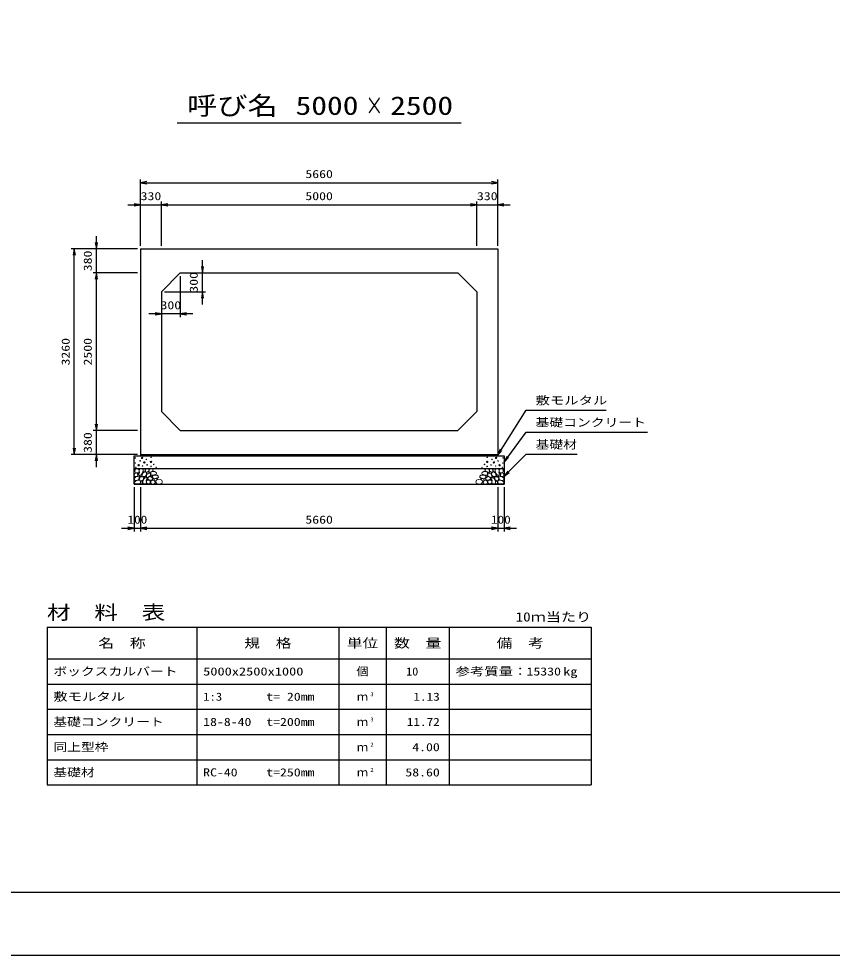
# Model space of a CAD drawing. Units: millimetres at full size. Extents: x 0 to 42050, y 0 to 29700.
# Drawn here: x 16265 to 29157, y 0 to 14850 of the extents above; entities that cross this region are included whole.
import ezdxf
from ezdxf.enums import TextEntityAlignment as Align

# ---------------------------------------------------------------- set-up
doc = ezdxf.new("R2010")
doc.units = ezdxf.units.MM
for name, color, linetype, lineweight in [('D-DCR-HCHn', 4, 'Continuous', 9), ('D-MTR-FRAM', 7, 'Continuous', 25), ('D-MTR-LINE', 7, 'Continuous', 25), ('D-STR-DIM', 7, 'Continuous', 25), ('D-STR-STRn', 1, 'Continuous', 25), ('D-STR-TXT', 7, 'Continuous', 25), ('D-TTL', 2, 'Continuous', 25), ('D-TTL-TXT', 7, 'Continuous', 25)]:
    doc.layers.add(name, color=color, linetype=linetype, lineweight=lineweight)
doc.layers.add('D-MTR', color=7, linetype='Continuous')
doc.layers.add('D-MTR-TXT', color=7, linetype='Continuous')
doc.styles.add('ＭＳ ゴシック', font='')
doc.styles.get('ＭＳ ゴシック').set_extended_font_data('MS Gothic')

# ---------------------------------------------------------------- blocks, each defined once
blk = doc.blocks.new('open_arrow')
at = {"color": 0, "linetype": 'Continuous', "lineweight": -2}
blk.add_lwpolyline([(7.5, 1.25), (0, 0), (7.5, -1.25)], dxfattribs=at)

msp = doc.modelspace()

# ---------------------------------------------------------------- linework, layer by layer
at = {"layer": 'D-DCR-HCHn'}
for points in [[(18104.101, 7637.26), (18095.433, 7611.256), (18106.99, 7593.92), (18135.883, 7591.03), (18155.61, 7599.499), (18147.441, 7619.924), (18153.219, 7631.481), (18141.662, 7643.038), (18124.326, 7648.817)], [(18158.944, 7541.261), (18180.346, 7573.365), (18177.671, 7581.39), (18148.243, 7589.416), (18121.49, 7586.741), (18102.763, 7570.689), (18100.087, 7551.962), (18102.763, 7533.235), (18124.165, 7527.884)], [(18158.998, 7709.493), (18132.994, 7715.271), (18109.879, 7703.714), (18106.99, 7677.71), (18112.769, 7657.485), (18141.662, 7648.817), (18161.887, 7648.817), (18170.555, 7663.263), (18170.555, 7695.046)], [(18182.112, 7712.382), (18173.444, 7686.378), (18176.334, 7657.485), (18156.109, 7625.702), (18182.112, 7611.256), (18211.006, 7625.702), (18228.342, 7648.817), (18234.12, 7686.378), (18228.342, 7706.603), (18211.006, 7715.271)], [(18187.891, 7611.256), (18173.444, 7599.698), (18179.223, 7591.03), (18199.448, 7591.03), (18208.116, 7593.92), (18213.895, 7605.477), (18205.227, 7614.145)], [(18233.852, 7541.261), (18247.229, 7573.365), (18236.527, 7586.741), (18204.424, 7586.741), (18191.047, 7581.39), (18177.671, 7562.663), (18177.671, 7546.612), (18191.047, 7525.209), (18207.099, 7522.534)], [(18231.231, 7643.038), (18216.784, 7608.366), (18228.342, 7593.92), (18263.013, 7593.92), (18277.46, 7599.698), (18291.907, 7619.924), (18291.907, 7637.26), (18277.46, 7660.374), (18260.124, 7663.263)], [(18237.01, 7706.603), (18237.01, 7671.931), (18251.456, 7663.263), (18265.903, 7671.931), (18268.792, 7692.157), (18265.903, 7709.493), (18245.678, 7715.271)], [(18273.982, 7570.689), (18287.358, 7581.39), (18282.007, 7589.416), (18263.28, 7589.416), (18255.254, 7586.741), (18249.904, 7576.04), (18257.93, 7568.014)], [(18285.601, 7658.845), (18273.999, 7666.941), (18272.006, 7694.16), (18281.557, 7715.616), (18305.582, 7718.128), (18325.263, 7712.156), (18326.848, 7700.53), (18324.014, 7676.921), (18308.752, 7667.586)], [(18301.681, 7634.73), (18313.297, 7640.817), (18324.296, 7646.161), (18330.86, 7659.065), (18325.554, 7667.961), (18315.968, 7670.014), (18300.137, 7661.115), (18288.42, 7652.605), (18289.515, 7644.944), (18293.895, 7637.527)], [(18303.109, 7573.224), (18290.35, 7577.579), (18289.086, 7605.688), (18299.964, 7630.928), (18330.015, 7645.156), (18352.452, 7639.405), (18353.795, 7608.924), (18343.477, 7596.886), (18315.401, 7581.311)], [(18363.981, 7530.925), (18328.607, 7537.521), (18313.56, 7549.658), (18308.808, 7568.655), (18323.492, 7583.022), (18352.102, 7591.082), (18373.749, 7578.154), (18387.74, 7560.74), (18383.78, 7543.062)], [(18351.239, 7651.998), (18361.02, 7663.092), (18378.359, 7669.342), (18392.287, 7678.717), (18396.55, 7693.49), (18390.013, 7707.695), (18376.369, 7716.218), (18360.845, 7717.886), (18345.522, 7715.424), (18335.719, 7706.98), (18328.918, 7689.457), (18327.379, 7672.722), (18331.1, 7662.871), (18333.729, 7653.23), (18342.948, 7649.842)], [(18382.239, 7593.692), (18382.239, 7604.551), (18375.72, 7609.466), (18364.97, 7610.609), (18356.278, 7607.18), (18353.19, 7596.664), (18360.738, 7588.891), (18370.802, 7584.319), (18380.409, 7588.319)], [(18372.727, 7612.135), (18362.952, 7615.066), (18358.675, 7620.928), (18355.905, 7636.938), (18359.816, 7658.619), (18385.776, 7668.926), (18415.648, 7668.926), (18443.03, 7653.998), (18447.653, 7638.004), (18443.385, 7626.63), (18430.583, 7621.299), (18409.247, 7617.745), (18382.931, 7612.013)], [(18408.634, 7555.297), (18400.545, 7559.592), (18389.424, 7567.928), (18384.874, 7576.518), (18384.874, 7595.212), (18398.523, 7610.37), (18428.349, 7614.159), (18460.449, 7610.117), (18476.12, 7598.585), (18480.164, 7580.462), (18467.761, 7569.388), (18457.436, 7565.361), (18440.312, 7563.128), (18424.987, 7560.305)], [(23641.366, 7555.297), (23649.455, 7559.592), (23660.576, 7567.928), (23665.126, 7576.518), (23665.126, 7595.212), (23651.477, 7610.37), (23621.651, 7614.159), (23589.551, 7610.117), (23573.88, 7598.585), (23569.836, 7580.462), (23582.239, 7569.388), (23592.564, 7565.361), (23609.688, 7563.128), (23625.013, 7560.305)], [(23677.273, 7612.135), (23687.048, 7615.066), (23691.325, 7620.928), (23694.095, 7636.938), (23690.184, 7658.619), (23664.224, 7668.926), (23634.352, 7668.926), (23606.97, 7653.998), (23602.347, 7638.004), (23606.615, 7626.63), (23619.417, 7621.299), (23640.753, 7617.745), (23667.069, 7612.013)], [(23698.761, 7651.998), (23688.98, 7663.092), (23671.641, 7669.342), (23657.713, 7678.717), (23653.45, 7693.49), (23659.987, 7707.695), (23673.631, 7716.218), (23689.155, 7717.886), (23704.478, 7715.424), (23714.281, 7706.98), (23721.082, 7689.457), (23722.621, 7672.722), (23718.9, 7662.871), (23716.271, 7653.23), (23707.052, 7649.842)], [(23686.019, 7530.925), (23721.393, 7537.521), (23736.44, 7549.658), (23741.192, 7568.655), (23726.508, 7583.022), (23697.898, 7591.082), (23676.251, 7578.154), (23662.26, 7560.74), (23666.22, 7543.062)], [(23667.761, 7593.692), (23667.761, 7604.551), (23674.28, 7609.466), (23685.03, 7610.609), (23693.722, 7607.18), (23696.81, 7596.664), (23689.262, 7588.891), (23679.198, 7584.319), (23669.591, 7588.319)], [(23746.891, 7573.224), (23759.65, 7577.579), (23760.914, 7605.688), (23750.036, 7630.928), (23719.985, 7645.156), (23697.548, 7639.405), (23696.205, 7608.924), (23706.523, 7596.886), (23734.599, 7581.311)], [(23748.319, 7634.73), (23736.703, 7640.817), (23725.704, 7646.161), (23719.14, 7659.065), (23724.446, 7667.961), (23734.032, 7670.014), (23749.863, 7661.115), (23761.58, 7652.605), (23760.485, 7644.944), (23756.105, 7637.527)], [(23764.399, 7658.845), (23776.001, 7666.941), (23777.994, 7694.16), (23768.443, 7715.616), (23744.418, 7718.128), (23724.737, 7712.156), (23723.152, 7700.53), (23725.986, 7676.921), (23741.248, 7667.586)], [(23818.769, 7643.038), (23833.216, 7608.366), (23821.658, 7593.92), (23786.987, 7593.92), (23772.54, 7599.698), (23758.093, 7619.924), (23758.093, 7637.26), (23772.54, 7660.374), (23789.876, 7663.263)], [(23776.018, 7570.689), (23762.642, 7581.39), (23767.993, 7589.416), (23786.72, 7589.416), (23794.746, 7586.741), (23800.096, 7576.04), (23792.07, 7568.014)], [(23812.99, 7706.603), (23812.99, 7671.931), (23798.544, 7663.263), (23784.097, 7671.931), (23781.208, 7692.157), (23784.097, 7709.493), (23804.322, 7715.271)], [(23816.148, 7541.261), (23802.771, 7573.365), (23813.473, 7586.741), (23845.576, 7586.741), (23858.953, 7581.39), (23872.329, 7562.663), (23872.329, 7546.612), (23858.953, 7525.209), (23842.901, 7522.534)], [(23867.888, 7712.382), (23876.556, 7686.378), (23873.666, 7657.485), (23893.891, 7625.702), (23867.888, 7611.256), (23838.994, 7625.702), (23821.658, 7648.817), (23815.88, 7686.378), (23821.658, 7706.603), (23838.994, 7715.271)], [(23862.109, 7611.256), (23876.556, 7599.698), (23870.777, 7591.03), (23850.552, 7591.03), (23841.884, 7593.92), (23836.105, 7605.477), (23844.773, 7614.145)], [(23891.056, 7541.261), (23869.654, 7573.365), (23872.329, 7581.39), (23901.757, 7589.416), (23928.51, 7586.741), (23947.237, 7570.689), (23949.913, 7551.962), (23947.237, 7533.235), (23925.835, 7527.884)], [(23891.002, 7709.493), (23917.006, 7715.271), (23940.121, 7703.714), (23943.01, 7677.71), (23937.231, 7657.485), (23908.338, 7648.817), (23888.113, 7648.817), (23879.445, 7663.263), (23879.445, 7695.046)], [(23945.899, 7637.26), (23954.567, 7611.256), (23943.01, 7593.92), (23914.117, 7591.03), (23894.39, 7599.499), (23902.559, 7619.924), (23896.781, 7631.481), (23908.338, 7643.038), (23925.674, 7648.817)], [(18169.645, 7474.378), (18188.372, 7482.404), (18193.723, 7509.157), (18183.021, 7527.884), (18164.294, 7533.235), (18140.217, 7530.56), (18113.464, 7519.859), (18100.087, 7503.807), (18100.087, 7485.08), (18108.113, 7474.378), (18140.217, 7477.054)], [(18228.502, 7482.404), (18228.502, 7514.508), (18215.125, 7522.534), (18201.749, 7514.508), (18199.073, 7495.781), (18201.749, 7479.729), (18220.476, 7474.378)], [(18279.332, 7477.054), (18287.358, 7501.131), (18284.683, 7527.884), (18303.41, 7557.313), (18279.332, 7570.689), (18252.579, 7557.313), (18236.527, 7535.91), (18231.177, 7501.131), (18236.527, 7482.404), (18252.579, 7474.378)], [(18300.735, 7479.729), (18324.812, 7474.378), (18346.215, 7485.08), (18348.89, 7509.157), (18343.539, 7527.884), (18316.786, 7535.91), (18298.059, 7535.91), (18290.033, 7522.534), (18290.033, 7493.106)], [(18359.869, 7516.931), (18378.084, 7532.234), (18404.219, 7531.97), (18422.17, 7516.931), (18424.81, 7489.227), (18412.666, 7473.924), (18378.876, 7471.549), (18362.509, 7481.311), (18355.645, 7503.738)], [(18429.876, 7517.808), (18417.748, 7523.743), (18411.39, 7530.697), (18412.71, 7547.843), (18422.307, 7556.236), (18442.7, 7561.151), (18459.015, 7561.271), (18464.293, 7549.761), (18452.814, 7539.51), (18442.239, 7530.35), (18438.573, 7521.331)], [(18473.293, 7472.112), (18456.233, 7476.916), (18444.939, 7484.601), (18439.893, 7499.011), (18437.01, 7512.7), (18448.544, 7533.594), (18471.131, 7547.524), (18505.492, 7542), (18532.645, 7531.913), (18539.133, 7501.652), (18533.366, 7479.317), (18506.934, 7472.593)], [(23576.707, 7472.112), (23593.767, 7476.916), (23605.061, 7484.601), (23610.107, 7499.011), (23612.99, 7512.7), (23601.456, 7533.594), (23578.869, 7547.524), (23544.508, 7542), (23517.355, 7531.913), (23510.867, 7501.652), (23516.634, 7479.317), (23543.066, 7472.593)], [(23620.124, 7517.808), (23632.252, 7523.743), (23638.61, 7530.697), (23637.29, 7547.843), (23627.693, 7556.236), (23607.3, 7561.151), (23590.985, 7561.271), (23585.707, 7549.761), (23597.186, 7539.51), (23607.761, 7530.35), (23611.427, 7521.331)], [(23690.131, 7516.931), (23671.916, 7532.234), (23645.781, 7531.97), (23627.83, 7516.931), (23625.19, 7489.227), (23637.334, 7473.924), (23671.124, 7471.549), (23687.491, 7481.311), (23694.355, 7503.738)], [(23749.265, 7479.729), (23725.188, 7474.378), (23703.785, 7485.08), (23701.11, 7509.157), (23706.461, 7527.884), (23733.214, 7535.91), (23751.941, 7535.91), (23759.967, 7522.534), (23759.967, 7493.106)], [(23770.668, 7477.054), (23762.642, 7501.131), (23765.317, 7527.884), (23746.59, 7557.313), (23770.668, 7570.689), (23797.421, 7557.313), (23813.473, 7535.91), (23818.823, 7501.131), (23813.473, 7482.404), (23797.421, 7474.378)], [(23821.498, 7482.404), (23821.498, 7514.508), (23834.875, 7522.534), (23848.251, 7514.508), (23850.927, 7495.781), (23848.251, 7479.729), (23829.524, 7474.378)], [(23880.355, 7474.378), (23861.628, 7482.404), (23856.277, 7509.157), (23866.979, 7527.884), (23885.706, 7533.235), (23909.783, 7530.56), (23936.536, 7519.859), (23949.913, 7503.807), (23949.913, 7485.08), (23941.887, 7474.378), (23909.783, 7477.054)]]:
    msp.add_lwpolyline(points, close=True, dxfattribs=at)
for centre, radius in [((18111.091, 7886.145), 4.5), ((18220.004, 7886.145), 11.25), ((18362.197, 7895.221), 4.5), ((23687.803, 7895.221), 4.5), ((23829.996, 7886.145), 11.25), ((23938.909, 7886.145), 4.5), ((18112.803, 7805.879), 4.5), ((18121.905, 7737.286), 4.5), ((18164.855, 7770.444), 11.25), ((18188.437, 7838.641), 4.5), ((18226.552, 7758.646), 4.5), ((18254.996, 7814.955), 11.25), ((18286.563, 7862.459), 4.5), ((18300.06, 7775.807), 4.5), ((18360.741, 7823.204), 11.25), ((18361.763, 7751.675), 4.5), ((18403.942, 7783.293), 4.5), ((18443.193, 7737.037), 4.5), ((23606.807, 7737.037), 4.5), ((23646.058, 7783.293), 4.5), ((23689.259, 7823.204), 11.25), ((23688.237, 7751.675), 4.5), ((23749.94, 7775.807), 4.5), ((23763.437, 7862.459), 4.5), ((23795.004, 7814.955), 11.25), ((23823.448, 7758.646), 4.5), ((23861.563, 7838.641), 4.5), ((23885.145, 7770.444), 11.25), ((23928.095, 7737.286), 4.5), ((23937.197, 7805.879), 4.5)]:
    msp.add_circle(centre, radius, dxfattribs=at)
at = {"layer": 'D-MTR-FRAM'}
for p, q in [((16712.5, 5200), (25337.5, 5200)), ((16712.5, 5200), (16712.5, 2700)), ((25337.5, 5200), (25337.5, 2700)), ((16712.5, 2700), (25337.5, 2700))]:
    msp.add_line(p, q, dxfattribs=at)
at = {"layer": 'D-MTR-LINE'}
for p, q in [((19087.5, 5200), (19087.5, 2700)), ((21337.5, 5200), (21337.5, 2700)), ((22087.5, 5200), (22087.5, 2700)), ((23087.5, 5200), (23087.5, 2700)), ((16712.5, 4700), (25337.5, 4700)), ((16712.5, 4300), (25337.5, 4300)), ((16712.5, 3900), (25337.5, 3900)), ((16712.5, 3500), (25337.5, 3500)), ((16712.5, 3100), (25337.5, 3100))]:
    msp.add_line(p, q, dxfattribs=at)
at = {"layer": 'D-STR-DIM'}
for p, q in [((18195, 11250), (18195, 12300)), ((18195, 12250), (23855, 12250)), ((23855, 11250), (23855, 12300)), ((17995, 11900), (18725, 11900)), ((18195, 11250), (18195, 11950)), ((18525, 11250), (18525, 11950)), ((18525, 11250), (18525, 11950)), ((18525, 11900), (23525, 11900)), ((23325, 11900), (24055, 11900)), ((23525, 11250), (23525, 11950)), ((23525, 11250), (23525, 11950)), ((23855, 11250), (23855, 11950)), ((17495, 10620), (17495, 11400)), ((18145, 11200), (17095, 11200)), ((17145, 7940), (17145, 11200)), ((18145, 11200), (17445, 11200)), ((19175, 10320), (19175, 11020)), ((18145, 10820), (17445, 10820)), ((18145, 10820), (17445, 10820)), ((17495, 8320), (17495, 10820)), ((18825, 10770), (18825, 10120)), ((18875, 10820), (19225, 10820)), ((18525, 10470), (18525, 10120)), ((18575, 10520), (19225, 10520)), ((19025, 10170), (18325, 10170)), ((17495, 7740), (17495, 8520)), ((18145, 8320), (17445, 8320)), ((18145, 8320), (17445, 8320)), ((18145, 7940), (17095, 7940)), ((18145, 7940), (17445, 7940)), ((18095, 7420), (18095, 6720)), ((18195, 7420), (18195, 6720)), ((18195, 7420), (18195, 6720)), ((23855, 7420), (23855, 6720)), ((23855, 7420), (23855, 6720)), ((23955, 7420), (23955, 6720)), ((17895, 6770), (18395, 6770)), ((18195, 6770), (23855, 6770)), ((23655, 6770), (24155, 6770))]:
    msp.add_line(p, q, dxfattribs=at)
at = {"layer": 'D-STR-STRn'}
for p, q in [((18195, 11200), (23855, 11200)), ((18195, 11200), (18195, 7940)), ((23855, 11200), (23855, 7940)), ((18825, 10820), (18525, 10520)), ((18825, 10820), (23225, 10820)), ((23525, 10520), (23225, 10820)), ((18525, 10520), (18525, 8620)), ((23525, 10520), (23525, 8620)), ((18525, 8620), (18825, 8320)), ((23225, 8320), (23525, 8620)), ((18825, 8320), (23225, 8320)), ((18095, 7470), (18095, 7920)), ((18095, 7920), (23955, 7920)), ((18195, 7940), (18195, 7920)), ((18195, 7940), (23855, 7940)), ((23855, 7940), (23855, 7920)), ((23955, 7920), (23955, 7470)), ((18095, 7720), (23955, 7720)), ((18095, 7470), (23955, 7470))]:
    msp.add_line(p, q, dxfattribs=at)
at = {"layer": 'D-STR-TXT'}
for points in [[(23855, 7930), (24305, 8645), (24405, 8645), (25571.624, 8645)], [(23955, 7820), (24305, 8295), (24405, 8295), (26230.761, 8295)], [(23955, 7595), (24305, 7945), (24405, 7945), (25112.36, 7945)]]:
    msp.add_lwpolyline(points, dxfattribs=at)
at = {"layer": 'D-TTL'}
for points in [[(0, 0), (42050, 0), (42050, 29700), (0, 29700)], [(1000, 1000), (41050, 1000), (41050, 28700), (1000, 28700)]]:
    msp.add_lwpolyline(points, close=True, dxfattribs=at)
at = {"layer": 'D-TTL-TXT'}
msp.add_line((18775, 13200), (23275, 13200), dxfattribs=at)

# ---------------------------------------------------------------- block references
at = {"layer": 'D-STR-DIM', "xscale": 13.3, "yscale": 13.3}
for p in [(18195, 12250), (18525, 11900), (18525, 11900), (23855, 11900), (18825, 10170), (18195, 6770), (18195, 6770), (23955, 6770)]:
    msp.add_blockref('open_arrow', p, dxfattribs=at)
for p, rotation in [((23855, 12250), 180), ((18195, 11900), 180), ((23525, 11900), 180), ((23525, 11900), 180), ((17495, 11200), 90), ((17145, 11200), 270), ((19175, 10820), 90), ((17495, 10820), 270), ((17495, 10820), 270), ((19175, 10520), 270), ((18525, 10170), 180), ((17495, 8320), 90), ((17495, 8320), 90), ((17145, 7940), 90), ((17495, 7940), 270), ((18095, 6770), 180), ((23855, 6770), 180), ((23855, 6770), 180)]:
    msp.add_blockref('open_arrow', p, dxfattribs=dict(at, rotation=rotation))
at = {"layer": 'D-STR-TXT', "xscale": 13.3, "yscale": 13.3}
for p, rotation in [((23855, 7930), 57.8), ((23955, 7820), 53.6), ((23955, 7595), 45)]:
    msp.add_blockref('open_arrow', p, dxfattribs=dict(at, rotation=rotation))

# ---------------------------------------------------------------- texts
at = {"layer": 'D-MTR', "style": 'ＭＳ ゴシック', "width": 1.25}
msp.add_text('材\u3000料\u3000表', height=219.9, dxfattribs=at).set_placement((16712.5, 5260), align=Align.BOTTOM_LEFT)
at = {"layer": 'D-MTR', "style": 'ＭＳ ゴシック', "width": 1.2}
msp.add_text('10ｍ当たり', height=146.6, dxfattribs=at).set_placement((25337.5, 5248.333), align=Align.BOTTOM_RIGHT)
at = {"layer": 'D-MTR-TXT', "style": 'ＭＳ ゴシック'}
for s, height, width, p in [('名\u3000称', 146.6, 1.25, (17900, 4950)), ('規\u3000格', 146.6, 1.25, (20212.5, 4950)), ('単位', 146.6, 1.25, (21712.5, 4950)), ('数\u3000量', 146.6, 1.25, (22587.5, 4950)), ('備\u3000考', 146.6, 1.25, (24212.5, 4950)), ('個', 128.3, 1.1, (21712.5, 4500))]:
    msp.add_text(s, height=height, dxfattribs=dict(at, width=width)).set_placement(p, align=Align.MIDDLE_CENTER)
for s, width, p in [('ボックスカルバート', 1.25, (16812.5, 4500)), ('5000x2500x1000', 1.3, (19187.5, 4500)), ('参考質量：     kg', 1.3, (23187.5, 4500)), ('敷モルタル', 1.3, (16812.5, 4100)), ('1:3', 1.15, (19187.5, 4100)), ('t= 20mm', 1.25, (20187.5, 4100)), ('基礎コンクリート', 1.25, (16812.5, 3700)), ('18-8-40', 1.25, (19187.5, 3700)), ('t=200mm', 1.25, (20187.5, 3700)), ('同上型枠', 1.25, (16812.5, 3300)), ('基礎材', 1.25, (16812.5, 2900)), ('RC-40', 1.25, (19187.5, 2900)), ('t=250mm', 1.25, (20187.5, 2900))]:
    msp.add_text(s, height=128.3, dxfattribs=dict(at, width=width)).set_placement(p, align=Align.MIDDLE_LEFT)
for s, width, p in [('10', 1.1, (22596.383, 4500)), ('15330', 1.25, (24857.5, 4500)), ('1.13', 1.2, (22937.5, 4100)), ('11.72', 1.2, (22937.5, 3700)), ('4.00', 1.25, (22937.5, 3300)), ('58.60', 1.25, (22937.5, 2900))]:
    msp.add_text(s, height=128.3, dxfattribs=dict(at, width=width)).set_placement(p, align=Align.MIDDLE_RIGHT)
at = {"layer": 'D-MTR-TXT', "style": 'ＭＳ ゴシック', "width": 1.15}
for s, p in [('3', (21837.5, 4088.333)), ('3', (21837.5, 3688.333)), ('2', (21837.5, 3288.333)), ('2', (21837.5, 2888.333))]:
    msp.add_text(s, height=64.15, dxfattribs=at).set_placement(p, align=Align.BOTTOM_LEFT)
at = {"layer": 'D-MTR-TXT', "style": 'ＭＳ ゴシック'}
for p in [(21712.5, 4100), (21712.5, 3700), (21712.5, 3300), (21712.5, 2900)]:
    msp.add_text('ｍ', height=128.3, dxfattribs=at).set_placement(p, align=Align.MIDDLE_CENTER)
at = {"layer": 'D-STR-DIM', "style": 'ＭＳ ゴシック'}
for s, width, p in [('5660', 1.25, (21025, 12387.5)), ('330', 1.25, (18360, 12037.5)), ('5000', 1.25, (21025, 12037.5)), ('330', 1.25, (23690, 12037.5)), ('300', 1.25, (18675, 10307.5)), ('100', 1.2, (18145, 6907.5)), ('5660', 1.25, (21025, 6907.5)), ('100', 1.2, (23905, 6907.5))]:
    msp.add_text(s, height=128.3, dxfattribs=dict(at, width=width)).set_placement(p, align=Align.MIDDLE_CENTER)
at = {"layer": 'D-STR-DIM', "style": 'ＭＳ ゴシック', "width": 1.25}
for s, p in [('380', (17357.5, 11010)), ('300', (19037.5, 10670)), ('3260', (17007.5, 9570)), ('2500', (17357.5, 9570)), ('380', (17357.5, 8130))]:
    msp.add_text(s, height=128.3, rotation=90, dxfattribs=at).set_placement(p, align=Align.MIDDLE_CENTER)
at = {"layer": 'D-STR-TXT', "style": 'ＭＳ ゴシック'}
for s, width, p in [('敷モルタル', 1.3, (24455, 8695)), ('基礎コンクリート', 1.25, (24455, 8345)), ('基礎材', 1.25, (24455, 7995))]:
    msp.add_text(s, height=128.3, dxfattribs=dict(at, width=width)).set_placement(p, align=Align.BOTTOM_LEFT)
at = {"layer": 'D-TTL-TXT', "style": 'ＭＳ ゴシック'}
for s, width, p in [('呼び名', 1.2, (19650, 13237.5)), ('5000', 1.25, (21150, 13237.5)), ('×', 0.7, (21900, 13237.5)), ('2500', 1.25, (22650, 13237.5))]:
    msp.add_text(s, height=293.3, dxfattribs=dict(at, width=width)).set_placement(p, align=Align.BOTTOM_CENTER)

doc.saveas('drawing.dxf')
